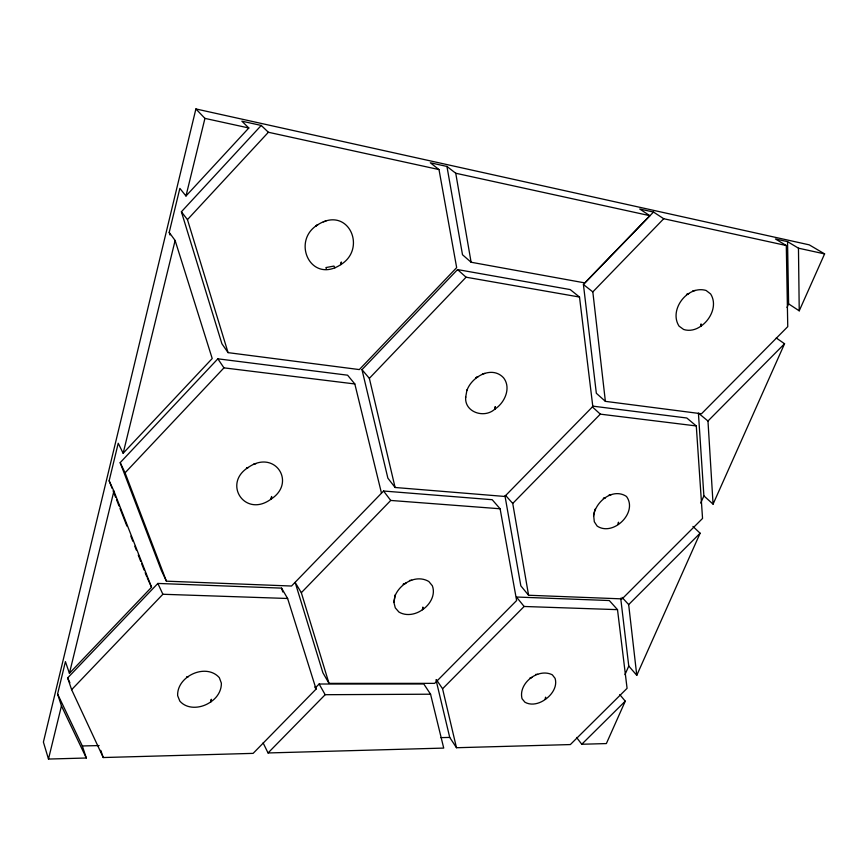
<?xml version="1.0" encoding="UTF-8"?>
<svg xmlns="http://www.w3.org/2000/svg" width="868" height="868" viewBox="0 0 868 868"><rect width="100%" height="100%" fill="white"/><g stroke="black" fill="none" stroke-linecap="round" stroke-linejoin="round"><path stroke-width="1.3" d="M701.051 326.097L701.073 323.916L700.801 326.238C695.876 329.797 689.561 331.402 683.659 329.482L679.069 326.151C668.534 309.854 687.597 284.943 706.107 290.476L710.621 293.959C717.63 304.95 710.773 319.576 700.801 326.238M593.604 516.167C595.155 501.737 612.797 487.425 626.457 496.442C638.251 512.424 613.123 536.858 597.13 526.051L594.309 521.755L593.614 515.093L594.754 510.351M618.396 524.38L618.472 522.211L618.168 524.522M545.484 699.304L545.592 697.167L545.267 699.434C539.538 703.644 531.422 705.934 524.923 702.212L522.048 698.729C518.012 683.225 538.334 667.655 552.319 674.827L555.097 678.375C557.592 686.653 551.864 694.899 545.267 699.434M494.912 409.067L495.335 406.593L494.912 409.067C484.366 418.951 464.022 412.17 465.725 396.839M422.434 609.727L422.879 607.274L422.434 609.727C415.729 614.609 406.278 616.432 398.911 612.038L395.287 607.871L393.898 602.338L395.124 595.177L393.898 602.338M341.026 264.49L341.33 261.984L340.733 264.653C310.809 284.357 291.095 241.152 317.525 224.91C348.111 205.119 367.555 248.313 340.733 264.653M271.293 498.981L271.619 496.485L271.011 499.143C245.112 518.294 222.219 483.65 248.248 467.44C274.744 448.875 296.845 482.597 271.011 499.143M210.989 701.735L211.347 699.272L210.74 701.886C201.875 708.331 187.607 710.046 179.828 701.105L177.647 695.659C176.779 676.118 206.063 662.685 219.333 677.669L221.362 683.138C221.59 690.798 217.054 697.818 210.74 701.886M465.552 397.88L466.962 389.916L466.843 390.622C471.639 376.658 491.733 365.211 503.516 377.743C511.404 387.79 504.829 402.557 495.172 408.915M786.3 245.525L663.738 218.725L653.506 212.052L583.415 284.498L596.338 393.269L605.376 401.352L701.507 413.765L787.753 326.65L786.3 245.525L775.428 238.971L787.547 241.64L788.621 303.876L799.233 310.831L824.6 253.901L809.258 244.852L195.897 108.945L43.4 742.075L48.478 759.055L86.312 758.003L82.319 745.959L57.592 694.009L65.425 661.622L69.418 673.297L151.553 587.256L113.903 491.114L109.151 480.785L118.232 443.244L123.147 453.259L212.215 358.527L175.119 240.479L169.206 232.407L179.86 188.367L185.98 195.994L248.823 127.987L241.868 121.173L261.235 125.448L268.386 132.262L439.002 169.575L456.666 267.615L359.33 369.584L228.067 352.636L221.893 343.728L181.39 211.781L261.235 125.448M48.478 759.055L61.454 705.901L57.592 694.009M69.418 673.297L113.903 491.114M123.147 453.259L175.119 240.479M185.98 195.994L204.935 118.384L195.897 108.945M624.982 674.62L628.768 666.049L620.707 598.215M700.704 503.082L703.883 495.867L698.414 413.135L707.973 421.013L713.073 504.145L703.883 495.867M787.026 307.511L788.621 303.876M619.774 694.584L625.264 701.17L606.363 743.572L581.766 744.256L576.558 737.442M628.768 666.049L636.776 675.326L700.118 533.212L692.935 526.442M713.073 504.145L784.553 343.75L776.274 337.999M394.918 596.099C399.953 583.535 416.119 574.008 428.835 581.506L432.34 585.748C435.801 594.775 430.137 604.508 422.673 609.586M228.067 352.636L187.466 219.626L268.386 132.262M329.005 683.376L301.326 592.703L295.153 582.417L322.885 672.754L329.005 683.376L434.629 683.366L516.634 600.526L500.109 508.778L492.199 499.708L383.58 491.028L291.518 586.03L166.406 581.169L161.35 570.428L120.175 462.666L217.857 358.82L347.591 375.193L354.828 383.96L381.464 493.078M166.406 581.169L125.079 472.821L223.955 367.858L354.828 383.96M67.65 677.919L157.868 583.437L281.568 588.124L287.623 598.486L316.093 689.083L253.131 753.37L103.249 757.536L71.632 689.68L67.65 677.919L69.896 682.747M361.989 369.659L457.544 269.579L570.211 289.576L579.509 297.04L592.811 406.495L504.731 496.453L395.103 487.49L387.877 478.17L361.989 369.659L369.356 378.339L395.103 487.49M71.632 689.68L162.869 594.265L287.623 598.486M369.356 378.339L466.062 277.207L579.509 297.04M653.506 212.052L639.705 209.004L649.85 215.687L584.815 282.903L471.107 262.244L462.503 254.747L446.944 166.45L430.333 162.783L439.002 169.575M301.326 592.703L390.73 500.445L500.109 508.778M605.376 401.352L592.822 291.898L663.738 218.725M315.355 687.868L319.12 684.017L423.79 683.973L430.561 694.205L443.722 748.086L268.049 752.957L263.123 742.889M268.049 752.957L325.174 694.704L430.561 694.205M528.579 595.253L512.738 503.44L600.309 414.144L696.288 425.949L702.548 518.435L622.128 598.887L528.579 595.253L520.833 585.846L504.959 495.769M456.481 747.728L442.571 688.769L524.131 606.482L617.506 609.651L627.076 688.324L570.341 744.57L456.481 747.728L449.732 737.42L436.018 679.915M707.973 421.013L784.553 343.75M636.776 675.326L628.671 604.595L700.118 533.212M581.766 744.256L625.264 701.17M317.525 224.91L315.768 225.984L317.818 224.747M248.248 467.44L246.436 468.243L247.966 467.592M477.91 376.788L475.87 377.689L477.65 376.94M688.715 293.59L686.501 294.545L688.476 293.731M404.868 583.741L403.294 584.175L406.159 582.97M605.267 497.755L603.282 498.416L605.039 497.896M403.294 584.175L405.106 583.6M188.28 676.584L186.685 677.062L188.031 676.736M323.319 221.828L325.923 221.09M531.824 677.441L530.044 677.854L531.607 677.572M692.664 290.964L695.225 290.411M482.456 373.891L484.919 373.392M253.489 464.206L255.832 463.783M609.108 494.923L611.441 494.586M409.49 580.486L411.725 580.215M535.567 674.458L537.693 674.295M82.319 745.959L99.115 745.569M440.857 737.626L449.732 737.42M592.714 406.126L686.816 418.007L696.288 425.949M204.935 118.384L248.823 127.987M446.944 166.45L455.743 173.242L649.85 215.687M787.547 241.64L798.462 248.183L824.6 253.901M583.415 284.498L592.822 291.898M457.544 269.579L466.062 277.207M592.356 406.875L600.309 414.144M622.041 597.368L628.671 604.595M617.506 609.651L609.303 600.537L516.449 597.021L524.131 606.482M505.621 495.444L512.738 503.44M181.39 211.781L187.466 219.626M383.58 491.028L390.73 500.445M436.387 679.633L442.571 688.769M217.857 358.82L223.955 367.858M319.12 684.017L325.174 694.704M314.889 686.935L316.093 689.083M334.918 267.887L333.952 266.075L325.923 267.561L326.509 269.449M120.175 462.666L125.079 472.821M61.454 705.901L86.312 758.003M157.868 583.437L162.869 594.265M147.18 577.632L151.553 587.256M109.151 480.785L112.113 488.337M113.1 490.854L115.563 497.147M116.551 499.664L119.014 505.957M120.001 508.474L126.902 526.084M130.851 536.153L132.826 541.187M134.8 546.222L136.276 549.997M138.251 555.032L140.714 561.325M141.701 563.842L144.164 570.135M145.151 572.652L146.638 576.428M100.764 750.353L103.249 757.536M169.206 232.407L170.019 234.978M281.568 588.124L282.794 591.987M455.743 173.242L471.107 262.244M595.036 509.158L595.09 509.95M798.462 248.183L799.233 310.831"/></g></svg>
